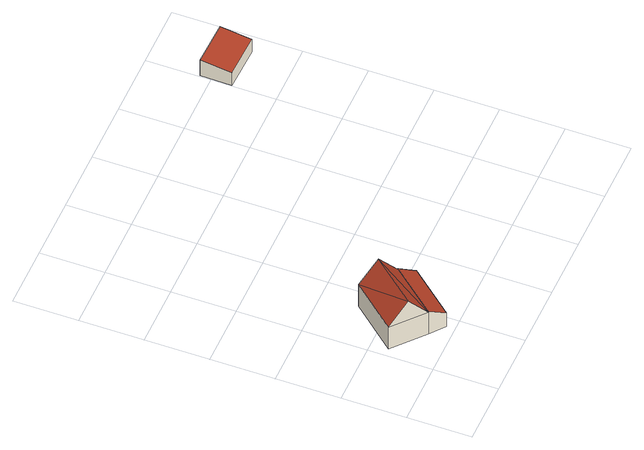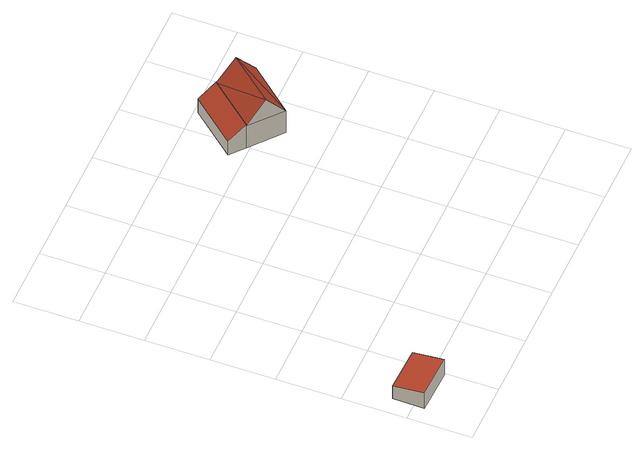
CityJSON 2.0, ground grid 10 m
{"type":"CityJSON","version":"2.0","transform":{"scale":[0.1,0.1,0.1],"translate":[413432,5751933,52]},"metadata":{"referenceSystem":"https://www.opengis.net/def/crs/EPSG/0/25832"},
"CityObjects":{
"building1":{"type":"Building","attributes":{"Gemeindeschluessel":"05515000","Geometrietyp2DReferenz":"3000","function":"31001_2460","roofType":"3100","measuredHeight":8.27},"geometry":[{"type":"Solid","lod":"2","boundaries":[[[[0,1,2,3]],[[4,5,1,0]],[[6,7,5,4]],[[3,2,7,6]],[[0,8,4]],[[6,9,3]],[[0,3,9]],[[9,8,0]],[[8,9,6]],[[6,4,8]],[[1,5,7,2]]]],"semantics":{"surfaces":[{"type":"WallSurface"},{"type":"RoofSurface"},{"type":"GroundSurface"}],"values":[[0,0,0,0,0,0,1,1,1,1,2]]}}]},
"building2":{"type":"Building","attributes":{"Gemeindeschluessel":"05515000","Geometrietyp2DReferenz":"3000","function":"51009_1610","roofType":"2100","measuredHeight":4.7},"geometry":[{"type":"Solid","lod":"2","boundaries":[[[[10,1,11,12]],[[13,2,1,10]],[[14,15,2,13]],[[12,11,15,14]],[[13,10,12,14]],[[1,2,15,11]]]],"semantics":{"surfaces":[{"type":"WallSurface"},{"type":"RoofSurface"},{"type":"GroundSurface"}],"values":[[0,0,0,0,1,2]]}}]},
"building3":{"type":"Building","attributes":{"Gemeindeschluessel":"05515000","Geometrietyp2DReferenz":"3000","function":"31001_1310","roofType":"2100","measuredHeight":3.11},"geometry":[{"type":"Solid","lod":"2","boundaries":[[[[16,17,18,19]],[[20,21,17,16]],[[22,23,21,20]],[[19,18,23,22]],[[20,16,19,22]],[[17,21,23,18]]]],"semantics":{"surfaces":[{"type":"WallSurface"},{"type":"RoofSurface"},{"type":"GroundSurface"}],"values":[[0,0,0,0,1,2]]}}]}
},
"vertices":[
[51,28,65],[51,28,20],[112,99,20],[112,99,65],[3,70,65],[3,70,20],[64,140,65],[64,140,20],[27,49,103],[88,119,103],
[51,28,67],[74,10,20],[74,10,48],[112,99,67],[134,80,48],[134,80,20],
[403,518,40],[403,518,8],[402,469,8],[402,469,34],[474,516,40],[474,516,8],[473,467,34],[473,467,8]
]}
